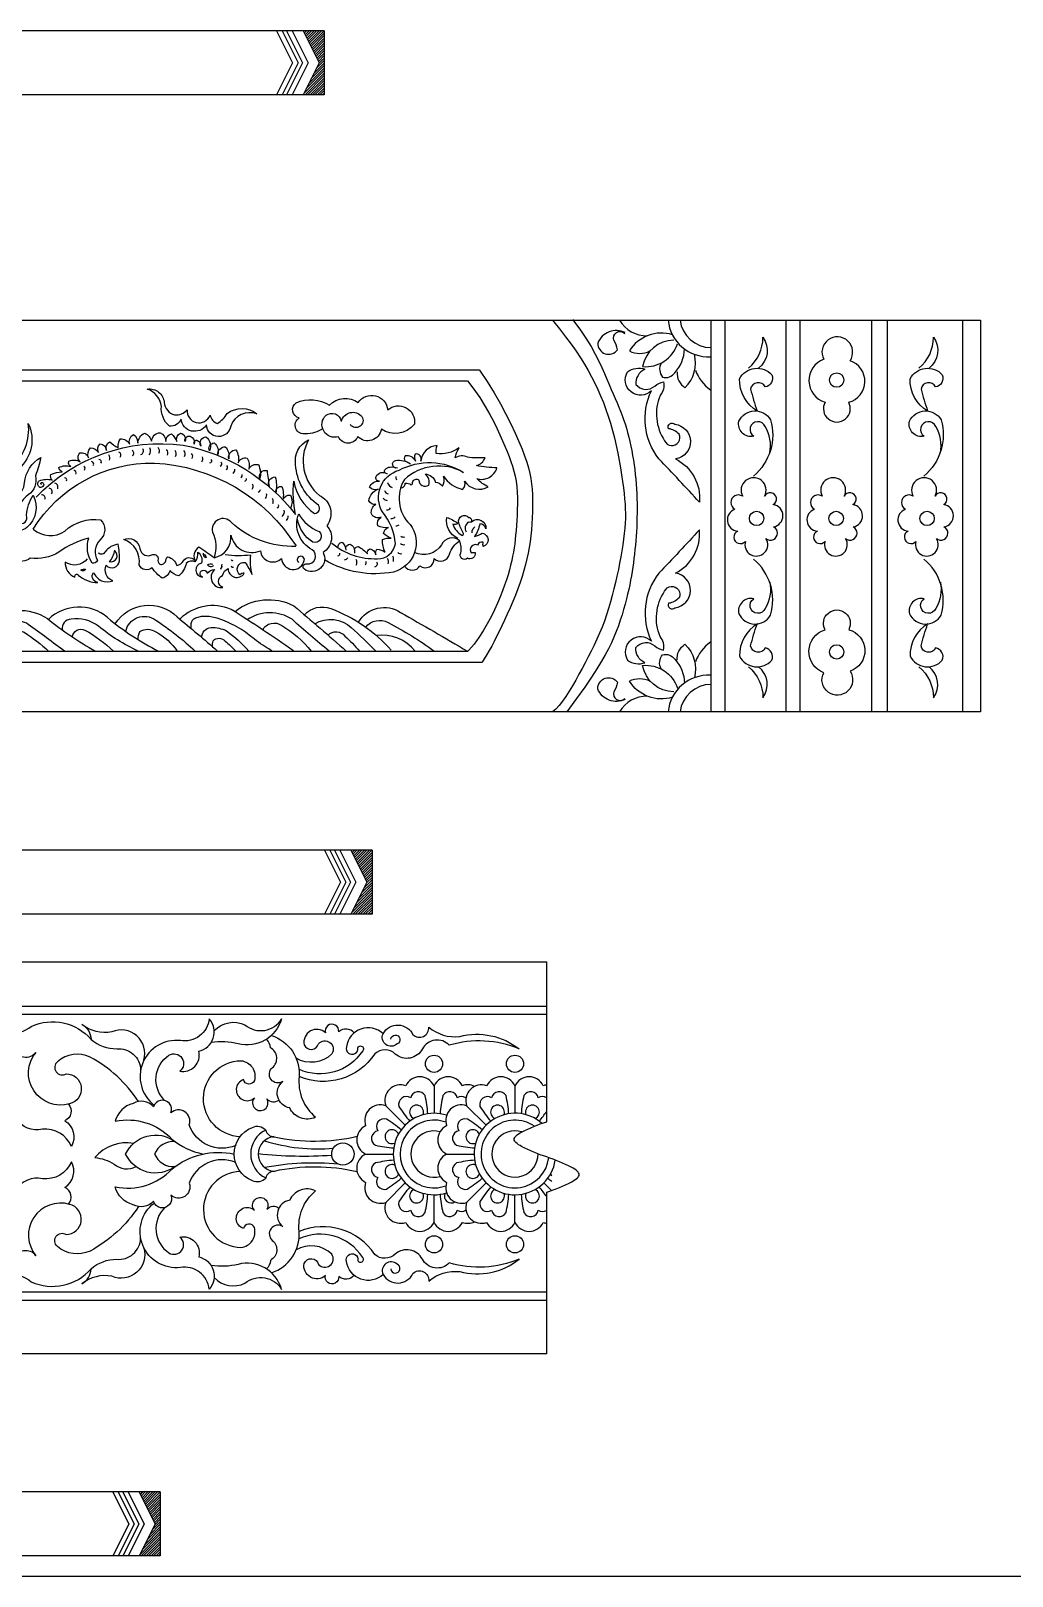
# Model space of a CAD drawing. Extents: x -66030 to 95157, y -13132 to 45879.
# Drawn here: x -37498 to -36497, y 1430 to 3007 of the extents above; entities that cross this region are included whole.
import ezdxf

# ---------------------------------------------------------------- set-up
doc = ezdxf.new("R2010")
doc.units = 0
doc.header["$LTSCALE"] = 100
doc.header["$MEASUREMENT"] = 0
for name, color, linetype in [('3', 11, 'CONTINUOUS'), ('4', 121, 'CONTINUOUS'), ('BH', 21, 'CONTINUOUS')]:
    doc.layers.add(name, color=color, linetype=linetype)

# ---------------------------------------------------------------- blocks, each defined once
blk = doc.blocks.new('A$C59294E8D')
at = {"layer": '3'}
for points in [[(2094.9, 0), (2094.9, 164.9, 0.033865), (2120.4, 175.5, 0.043189), (2126.3, 179.6, 0.176583), (2128.1, 182.9, 0.176583), (2126.3, 186.2, 0.043189), (2120.4, 190.3, 0.033865), (2094.9, 200.9, -0.033865), (2069.3, 211.5, -0.043189), (2063.4, 215.6, -0.176583), (2061.6, 218.9, -0.176583), (2063.4, 222.2, -0.043189), (2069.3, 226.3, -0.033865), (2094.9, 236.9), (2094.9, 400)], [(1678.2, 257.5, 0.126901), (1628.9, 302.8, 0.298499), (1595.6, 298.1, 0.937388), (1604.5, 285.8, -0.89286), (1608, 255.2, -0.742351), (1573.7, 307.6, -0.599884), (1550.8, 311.4, -0.605064), (1522.3, 335.2, 0.360316), (1568.9, 334.2, -0.332026), (1629.9, 320.9, 0.182892), (1656.1, 311.3, -0.436657), (1680.5, 289.7)], [(1683.9, 299.6, 0.631134), (1651.1, 328.6, -0.223424), (1620.6, 336.2, -0.267727), (1629.9, 320.9, -0.267727)], [(1704.9, 258.6, -0.470569), (1709.4, 304.7, -0.944861), (1720.5, 288.5, 0.555138), (1739.8, 308.8, 0.570442), (1750.6, 341.8, -0.425262), (1721.1, 319.6, 0.763001), (1694.4, 253.8)], [(1755.6, 329.9, -0.325049), (1787, 335.7, 0.465635), (1824.3, 341.9, -0.408517), (1779.9, 316.4, 0.0973), (1752.5, 317.6)], [(1898.5, 327.6, 0.413899), (1882.6, 328.7, 1.219138), (1869.2, 327.7, 0.72089), (1847.3, 315.4, 0.722324), (1862, 316.5, -0.926466), (1875.7, 306.1, -0.338632), (1839.1, 301.7, -0.338632)], [(1927.9, 326.7, 0.613592), (1890.7, 313.4, 1.262715), (1902.2, 312.4, -1.18433), (1907.1, 309.3, -0.374603), (1842.1, 290.4, -0.374603)], [(1935.7, 321, -1.793092), (1942.2, 316.2, -0.816063), (1927.9, 326.7, -0.608614), (1958.4, 325.7, 0.687495), (1974.6, 333.4, 0.210054), (2006.1, 323.8, -0.237408), (2066.8, 311.1, 0.173372), (1995.5, 314.9, 0.513218), (1968, 311.1, -0.483011), (1940.4, 305.9, 0.393731), (1919.4, 306.2, -0.359944), (1842.3, 282.9)], [(1814, 325, -0.340394), (1842.3, 282.9, 0.252126), (1859, 241.4, -0.417016), (1832.6, 251, -0.642949), (1825.5, 277.9, -0.93265), (1814.9, 292, 0.541995), (1812.9, 312.3, 0.220902), (1808.8, 321)], [(1782.1, 221.6, -0.977121), (1782.9, 299.1, -0.469844), (1796.6, 278.9, -0.752061), (1785.5, 279.9, 1.21063), (1796.6, 261.1, 1.951599), (1809.3, 260.1, 0.393071), (1821.7, 259)], [(1979.9, 273.6, 0.630869), (1951, 273.6, 0.630869), (1930.6, 253.2), (1950.4, 233.3)], [(2021.2, 272.9, 0.202459), (2008.8, 273.6, 0.630869), (1979.9, 273.6), (1979.9, 245.5)], [(2062.5, 273.6, 0.630869), (2033.6, 273.6, 0.630869), (2013.2, 253.2), (2033.1, 233.3)], [(2094.9, 274.4, 0.055704), (2091.4, 273.6, 0.630869), (2062.5, 273.6), (2062.5, 245.5)], [(1606.8, 254.9, -0.528299), (1603.1, 237.9, -0.404844), (1609.9, 211.7, 0.330344), (1580.2, 229.1, -0.321176), (1553.6, 240.2, -0.321176)], [(1777.5, 212.6, -0.438655), (1730.2, 233.7, 0.773369), (1711.4, 245.9, 1.056136), (1693.7, 252, 0.359783), (1672.9, 255.5, 0.277777), (1654.6, 237.3, -0.264526), (1712.4, 219.1, 0.11759), (1744.2, 203.9, 0.11759)], [(1930.6, 253.2, 0.630869), (1910.1, 232.7, 0.630869), (1910.1, 203.9), (1938.2, 203.9)], [(1973.6, 245, 0.036886), (1970.8, 263.5, 0.695033), (1956.1, 261.2, 0.695033), (1944.1, 252.4, 0.036886), (1955.2, 237.4)], [(2013.2, 253.2, 0.630869), (1992.8, 232.7, 0.630869), (1992.8, 203.9), (2020.9, 203.9)], [(2012.2, 261.3, 0.294044), (2003.6, 261.2, 0.695033), (1989, 263.5, 0.036886), (1986.1, 245)], [(2056.2, 245, 0.036886), (2053.4, 263.5, 0.695033), (2038.7, 261.2, 0.695033), (2026.8, 252.4, 0.036886), (2037.8, 237.4)], [(2094.9, 261.3, 0.294044), (2086.3, 261.2, 0.695033), (2071.6, 263.5, 0.036886), (2068.8, 245)], [(1946.3, 228.5, 0.036886), (1931.3, 239.6, 0.695033), (1922.5, 227.6, 0.695033), (1920.2, 212.9, 0.036886), (1938.7, 210.1)], [(2029, 228.5, 0.036886), (2013.9, 239.6, 0.695033), (2005.1, 227.6, 0.695033), (2002.9, 212.9, 0.036886), (2021.4, 210.1)], [(2087.2, 237.4, 0.024776), (2094.9, 247.3, 0.024776)], [(1901.4, 185.7, 0.11006), (1816.7, 186.2, 0.366348), (1808.3, 179.4, -0.341341), (1794.5, 176.6, -0.674798), (1794.5, 231.1, -0.341341), (1808.3, 228.3, 0.366348), (1816.7, 221.5, 0.11006), (1901.4, 222, 0.11006)], [(1673.3, 214.7, 0.268496), (1633.8, 200.2, -0.118971), (1653.4, 193.7, 0.310595), (1675.8, 191)], [(1777.5, 195.2, 0.438655), (1730.2, 174, -0.773369), (1711.4, 161.8, -1.056136), (1693.7, 155.7, -0.359783), (1672.9, 152.2, -0.277777), (1654.6, 170.4, 0.264526), (1712.4, 188.6, -0.226711), (1776.1, 203.9)], [(1606.8, 152.8, 0.528299), (1603.1, 169.8, 0.404844), (1609.9, 196, -0.330344), (1580.2, 178.6, 0.321176), (1553.6, 167.5, 0.321176)], [(1910.1, 203.9, 0.630869), (1910.1, 175, 0.630869), (1930.6, 154.5), (1950.4, 174.4)], [(1938.7, 197.6, 0.036886), (1920.2, 194.8, 0.695033), (1922.5, 180.1, 0.695033), (1931.3, 168.1, 0.036886), (1946.3, 179.2)], [(1992.8, 203.9, 0.630869), (1992.8, 175, 0.630869), (2013.2, 154.5), (2033.1, 174.4)], [(2021.4, 197.6, 0.036886), (2002.9, 194.8, 0.695033), (2005.1, 180.1, 0.695033), (2013.9, 168.1, 0.036886), (2029, 179.2)], [(1782.1, 186.1, 0.977121), (1782.9, 108.6, 0.469844), (1796.6, 128.8, 0.752061), (1785.5, 127.8, -1.21063), (1796.6, 146.6, -1.951599), (1809.3, 147.6, -0.393071), (1821.7, 148.7)], [(2096, 179.2, 0.01013), (2100, 175.9, 0.01013)], [(1814, 82.7, 0.340394), (1842.3, 124.8, -0.252126), (1859, 166.4, 0.417016), (1832.6, 156.7, 0.642949), (1825.5, 129.9, 0.93265), (1814.9, 115.7, -0.541995), (1812.9, 95.4, -0.220902), (1808.8, 86.8)], [(1930.6, 154.5, 0.630869), (1951, 134.1, 0.630869), (1979.9, 134.1), (1979.9, 162.2)], [(1955.2, 170.3, 0.036886), (1944.1, 155.3, 0.695033), (1956.1, 146.5, 0.695033), (1970.8, 144.2, 0.036886), (1973.6, 162.7)], [(1986.1, 162.7, 0.036886), (1989, 144.2, 0.695033), (2003.6, 146.5, 0.305068), (2012.5, 146.6, 0.305068)], [(2013.2, 154.5, 0.630869), (2033.6, 134.1, 0.630869), (2062.5, 134.1), (2062.5, 162.2)], [(2037.8, 170.3, 0.036886), (2026.8, 155.3, 0.695033), (2038.7, 146.5, 0.695033), (2053.4, 144.2, 0.036886), (2056.2, 162.7)], [(2068.8, 162.7, 0.036886), (2071.6, 144.2, 0.695033), (2086.3, 146.5, 0.294044), (2094.9, 146.4, 0.294044)], [(2094.9, 160.4, 0.024776), (2087.2, 170.3)], [(1678.2, 150.2, -0.126901), (1628.9, 104.9, -0.298499), (1595.6, 109.6, -0.937388), (1604.5, 121.9, 0.89286), (1608, 152.5, 0.742351), (1573.7, 100.1, 0.599884), (1550.8, 96.3, 0.605064), (1522.3, 72.5, -0.360316), (1568.9, 73.5, 0.332026), (1629.9, 86.8, -0.182892), (1656.1, 96.5, 0.436657), (1680.5, 118)], [(1704.9, 149.1, 0.470569), (1709.4, 103, 0.944861), (1720.5, 119.2, -0.555138), (1739.8, 98.9, -0.570442), (1750.6, 65.9, 0.425262), (1721.1, 88.1, -0.763001), (1694.4, 153.9)], [(1935.7, 86.7, 1.793092), (1942.2, 91.5, 0.816063), (1927.9, 81, 0.608614), (1958.4, 82, -0.687495), (1974.6, 74.3, -0.210054), (2006.1, 83.9, 0.237408), (2066.8, 96.6, -0.173372), (1995.5, 92.8, -0.513218), (1968, 96.7, 0.483011), (1940.4, 101.8, -0.393731), (1919.4, 101.5, 0.359944), (1842.3, 124.8)], [(1979.9, 134.1, 0.630869), (2008.8, 134.1, 0.202459), (2021.2, 134.8, 0.137342)], [(2062.5, 134.1, 0.630869), (2091.4, 134.1, 0.055704), (2094.9, 133.3, 0.055704)], [(1927.9, 81, -0.613592), (1890.7, 94.3, -1.262715), (1902.2, 95.3, 1.18433), (1907.1, 98.4, 0.374603), (1842.1, 117.3, 0.374603)], [(1683.9, 108.1, -0.631134), (1651.1, 79.1, 0.223424), (1620.6, 71.5, 0.267727), (1629.9, 86.8, 0.267727)], [(1898.5, 80.1, -0.413899), (1882.6, 79, -1.219138), (1869.2, 80, -0.72089), (1847.3, 92.3, -0.722324), (1862, 91.2, 0.926466), (1875.7, 101.6, 0.338632), (1839.1, 106, 0.338632)], [(1755.6, 77.8, 0.325049), (1787, 72, -0.465635), (1824.3, 65.8, 0.408517), (1779.9, 91.3, -0.0973), (1752.5, 90.1)]]:
    blk.add_lwpolyline(points, format="xyb", dxfattribs=at)
for points in [[(2094.9, 54.5), (1227.6, 54.5), (1200, 100), (1260.5, 200), (1200, 300), (1233.2, 354.8), (2094.9, 354.8)], [(2094.9, 62.8), (1234.2, 62.8), (1211.7, 100), (1272.2, 200), (1211.7, 300), (1239.8, 346.5), (2094.9, 346.5)], [(2099.8, 166.6), (2091.9, 174.4)]]:
    blk.add_lwpolyline(points, dxfattribs=at)
blk.add_lwpolyline([(1715.5, 216.7, 0.322973), (1694.7, 203.9, 0.322973), (1715.5, 191, -0.474507), (1665.2, 203.9, -0.474507)], format="xyb", close=True, dxfattribs=at)
for centre, radius in [((1979.9, 296), 8.76), ((2062.5, 296), 8.76), ((1886.9, 203.9), 11.4), ((1979.9, 111.7), 8.76), ((2062.5, 111.7), 8.76)]:
    blk.add_circle(centre, radius, dxfattribs=at)
for centre, radius, start, end in [((1962.1, 246.7), 7.08, 337.6948, 247.3052), ((2044.7, 246.7), 7.08, 337.6948, 247.3052), ((2080.3, 246.7), 7.08, 292.6948, 202.3052), ((1979.9, 203.9), 41.6, 71.9552, 288.0448), ((1979.9, 203.9), 34.6, 69.5902, 290.4098), ((2062.5, 203.9), 41.6, 48.767, 351.4818), ((2062.5, 203.9), 34.6, 55.0109, 353.8877), ((1819.8, 203.9), 27, 115.2703, 244.7297), ((1818.3, 203.9), 17.8, 95.0592, 264.9408), ((1937, 221.6), 7.08, 22.6948, 292.3052), ((1979.9, 203.9), 23.6, 74.9372, 285.0628), ((2019.6, 221.6), 7.08, 22.6948, 292.3052), ((2062.5, 203.9), 23.6, 72.7726, 0.4361), ((1861.7, 393.4), 184.3, 252.7026, 274.8381), ((1846.3, 602.3), 400.5, 263.4449, 274.2018), ((1857, -72.4), 267.1, 84.5458, 100.7564), ((1937, 186.1), 7.08, 67.6948, 337.3052), ((2019.6, 186.1), 7.08, 67.6948, 337.3052), ((2105.4, 186.1), 7.08, 202.6948, 220.585), ((1962.1, 161), 7.08, 112.6948, 22.3052), ((1997.6, 161), 7.08, 157.6948, 302.0597), ((2044.7, 161), 7.08, 112.6948, 22.3052), ((2080.3, 161), 7.08, 157.6948, 67.3052)]:
    blk.add_arc(centre, radius, start, end, dxfattribs=at)
at = {"layer": '4'}
blk.add_lwpolyline([(2094.9, 0), (0, 0), (0, 400), (2094.9, 400)], dxfattribs=at)
blk = doc.blocks.new('A$C7C036234')
at = {"layer": '3'}
for p, q in [((1301.2, 65.3), (0, 65.3)), ((1258.2, 65.3), (1252.6, 65.3)), ((1252.6, 65.3), (1268.9, 32.6)), ((1258.2, 65.3), (1274.5, 32.6)), ((1268.4, 65.3), (1262.8, 65.3)), ((1262.8, 65.3), (1279.1, 32.6)), ((1268.4, 65.3), (1284.7, 32.6)), ((1301.2, 65.3), (1279.6, 65.3)), ((1279.6, 65.3), (1295.9, 32.6)), ((1301.2, 65.3), (1301.2, 0)), ((1268.9, 32.6), (1252.6, 0)), ((1274.5, 32.6), (1258.2, 0)), ((1279.1, 32.6), (1262.8, 0)), ((1284.7, 32.6), (1268.4, 0)), ((1295.9, 32.6), (1279.6, 0)), ((1301.2, 0), (0, 0)), ((1258.2, 0), (1252.6, 0)), ((1268.4, 0), (1262.8, 0)), ((1301.2, 0), (1279.6, 0))]:
    blk.add_line(p, q, dxfattribs=at)
at = {"layer": 'BH'}
for p, q in [((1280, 64.6), (1280.6, 65.3)), ((1280.8, 62.9), (1283.2, 65.3)), ((1281.7, 61.2), (1285.7, 65.3)), ((1282.5, 59.5), (1288.3, 65.3)), ((1283.3, 57.8), (1290.8, 65.3)), ((1284.2, 56.1), (1293.4, 65.3)), ((1285, 54.4), (1295.9, 65.3)), ((1285.9, 52.7), (1298.4, 65.3)), ((1286.7, 51), (1301, 65.3)), ((1287.6, 49.3), (1301.2, 62.9)), ((1288.4, 47.6), (1301.2, 60.4)), ((1289.3, 45.9), (1301.2, 57.8)), ((1290.1, 44.2), (1301.2, 55.3)), ((1291, 42.5), (1301.2, 52.8)), ((1291.8, 40.8), (1301.2, 50.2)), ((1292.7, 39.1), (1301.2, 47.7)), ((1290.4, 21.6), (1301.2, 32.4)), ((1293, 26.7), (1301.2, 34.9)), ((1293.5, 37.4), (1301.2, 45.1)), ((1294.4, 35.7), (1301.2, 42.6)), ((1295.2, 34), (1301.2, 40)), ((1295.5, 31.8), (1301.2, 37.5)), ((1280.2, 1.2), (1301.2, 22.2)), ((1281.6, 0), (1301.2, 19.7)), ((1282.8, 6.3), (1301.2, 24.8)), ((1284.1, 0), (1301.2, 17.1)), ((1285.3, 11.4), (1301.2, 27.3)), ((1287.9, 16.5), (1301.2, 29.8)), ((1286.7, 0), (1301.2, 14.6)), ((1289.2, 0), (1301.2, 12)), ((1291.7, 0), (1301.2, 9.5)), ((1294.3, 0), (1301.2, 6.9)), ((1296.8, 0), (1301.2, 4.4)), ((1299.4, 0), (1301.2, 1.8))]:
    blk.add_line(p, q, dxfattribs=at)
blk = doc.blocks.new('A$C490E2215')
at = {"layer": '3'}
for p, q in [((2267.5, 400), (2267.5, 0)), ((2281.7, 400), (2281.7, 0)), ((2344.2, 400), (2344.2, 0)), ((2358.4, 400), (2358.4, 0)), ((2431.6, 400), (2431.6, 0)), ((2447.6, 400), (2447.6, 0)), ((2524.3, 400), (2524.3, 0)), ((511.2, 349), (2031.4, 349)), ((523.3, 337.9), (2019.3, 337.9)), ((508.4, 51), (2034.2, 51)), ((522.9, 62.1), (2019.7, 62.1))]:
    blk.add_line(p, q, dxfattribs=at)
for points in [[(2105.9, 400), (2113, 391.1), (2119.4, 382.8), (2125, 375.2), (2130.1, 368.1), (2134.6, 361.3), (2138.6, 354.8), (2142.3, 348.4), (2145.8, 342), (2149.1, 335.6), (2152.2, 329.1), (2155.1, 322.5), (2157.9, 315.7), (2160.5, 308.8), (2162.9, 301.8), (2165.2, 294.6), (2167.3, 287.2), (2169.2, 279.6), (2171, 271.9), (2172.6, 264.2), (2174.1, 256.6), (2175.3, 249.2), (2176.5, 242), (2177.5, 235.1), (2178.3, 228.7), (2179.1, 222.8), (2179.6, 217.4), (2180, 212.2), (2180.3, 207.3), (2180.4, 202.4), (2180.4, 197.6), (2180.2, 192.7), (2179.8, 187.6), (2179.3, 182.2), (2178.6, 176.5), (2177.8, 170.6), (2176.8, 164.5), (2175.7, 158.2), (2174.5, 151.8), (2173.2, 145.3), (2171.8, 138.7), (2170.3, 132.1), (2168.7, 125.5), (2167, 118.9), (2165.2, 112.3), (2163.2, 105.7), (2161.2, 99.2), (2158.9, 92.8), (2156.6, 86.5), (2154, 80.3), (2151.3, 74.2), (2148.5, 68.2), (2145.5, 62.2), (2142.5, 56.2), (2139.4, 50.3), (2136.2, 44.4), (2133, 38.5), (2129.7, 32.6), (2126.4, 26.8), (2123.1, 21.1), (2119.7, 15.8), (2116.3, 10.9), (2112.9, 6.6), (2109.4, 2.9), (2105.9, 0)], [(2126.4, 400.5), (2133.9, 390.5), (2140.1, 381.4), (2145.4, 373), (2149.7, 365.2), (2153.3, 358), (2156.4, 351.4), (2159, 345.3), (2161.5, 339.6), (2163.7, 334.2), (2165.9, 329.2), (2168, 324.5), (2170, 319.9), (2171.9, 315.5), (2173.7, 311.2), (2175.4, 306.9), (2177.1, 302.7), (2178.6, 298.4), (2180, 294), (2181.4, 289.6), (2182.6, 285.1), (2183.8, 280.6), (2184.9, 276), (2185.9, 271.4), (2186.9, 266.7), (2187.7, 261.9), (2188.5, 257.1), (2189.2, 252.3), (2189.9, 247.4), (2190.4, 242.5), (2190.9, 237.6), (2191.3, 232.6), (2191.7, 227.7), (2191.9, 222.7), (2192.1, 217.8), (2192.3, 212.9), (2192.3, 208), (2192.3, 203.1), (2192.2, 198.2), (2192.1, 193.4), (2191.9, 188.7), (2191.6, 184), (2191.3, 179.3), (2191, 174.7), (2190.6, 170.2), (2190.1, 165.7), (2189.6, 161.2), (2189.1, 156.7), (2188.5, 152.3), (2187.9, 147.9), (2187.2, 143.4), (2186.5, 139), (2185.7, 134.4), (2184.8, 129.8), (2183.8, 125.1), (2182.7, 120.3), (2181.5, 115.3), (2180.1, 110.1), (2178.6, 104.7), (2177, 99.2), (2175.2, 93.6), (2173.2, 87.9), (2171, 82.1), (2168.6, 76.3), (2166.1, 70.5), (2163.2, 64.6), (2159.9, 58.4), (2156.1, 51.7), (2151.4, 44.1), (2145.7, 35.4), (2138.9, 25.4), (2130.6, 13.7), (2120.8, 0)], [(2031.4, 349), (2031.4, 348.9), (2039.3, 337.2), (2046.4, 325.7), (2052.8, 314.6), (2058.5, 303.9), (2063.5, 293.9), (2067.9, 284.5), (2071.7, 276), (2074.9, 268.2), (2077.6, 261.3), (2079.7, 254.9), (2081.4, 249), (2082.8, 243.5), (2083.8, 238.1), (2084.6, 232.8), (2085.1, 227.4), (2085.5, 221.8), (2085.7, 216.1), (2085.7, 210.1), (2085.6, 204.1), (2085.4, 198), (2085, 191.9), (2084.5, 185.8), (2083.9, 179.8), (2083.1, 173.8), (2082.2, 167.9), (2081.2, 162.1), (2079.9, 156.2), (2078.5, 150.4), (2076.9, 144.4), (2075, 138.3), (2073, 132.1), (2070.6, 125.7), (2068.1, 119.3), (2065.4, 112.8), (2062.7, 106.3), (2059.8, 99.9), (2057, 93.7), (2054.2, 87.8), (2051.5, 82.2), (2048.9, 76.9), (2046.4, 72), (2044, 67.3), (2041.5, 62.9), (2039, 58.6), (2036.4, 54.4), (2034.2, 51)], [(2019.3, 337.9), (2024.7, 330.8), (2031.7, 320.9), (2037.4, 311.9), (2042.2, 303.6), (2046.2, 296.1), (2049.6, 289.1), (2052.4, 282.7), (2055, 276.8), (2057.4, 271.2), (2059.7, 265.8), (2061.7, 260.7), (2063.6, 255.7), (2065.3, 250.7), (2066.7, 245.7), (2067.9, 240.6), (2068.9, 235.4), (2069.5, 229.9), (2070, 224.2), (2070.2, 218.4), (2070.2, 212.5), (2070.1, 206.7), (2069.8, 201), (2069.5, 195.5), (2069.1, 190.2), (2068.8, 185.3), (2068.4, 180.6), (2067.9, 176.1), (2067.4, 171.7), (2066.8, 167.5), (2066.1, 163.2), (2065.3, 158.9), (2064.4, 154.5), (2063.3, 149.9), (2062.1, 145.1), (2060.6, 140.1), (2059, 134.9), (2057.1, 129.3), (2054.9, 123.5), (2052.5, 117.4), (2049.8, 110.9), (2046.7, 104.1), (2043.3, 97.1), (2039.5, 90), (2035.4, 82.9), (2030.9, 75.9), (2025.9, 69.2), (2020.6, 63), (2019.7, 62.1)], [(1820.1, 62.1), (1819.2, 62.6), (1818, 63.3), (1816.4, 64.3), (1814.5, 65.5), (1812.4, 66.8), (1810.3, 68.2), (1808.1, 69.7), (1805.9, 71.2), (1803.9, 72.7), (1802, 74.2), (1800.1, 75.6), (1798.3, 77.1), (1796.5, 78.5), (1794.6, 79.9), (1792.7, 81.3), (1790.7, 82.7), (1788.5, 84.1), (1786.2, 85.5), (1783.8, 86.9), (1781.4, 88.2), (1779, 89.4), (1776.5, 90.6), (1774.2, 91.7), (1771.9, 92.7), (1769.7, 93.6), (1767.6, 94.4), (1765.7, 95), (1763.8, 95.6), (1762, 96.1), (1760.4, 96.5), (1758.7, 96.8), (1757.2, 97.1), (1755.7, 97.3), (1754.2, 97.4), (1752.8, 97.5), (1751.5, 97.6), (1750.2, 97.5), (1748.9, 97.4), (1747.6, 97.3), (1746.4, 97.1), (1745.2, 96.8), (1744, 96.5), (1742.8, 96.1), (1741.7, 95.7), (1740.7, 95.2), (1739.8, 94.7), (1739, 94.1), (1738.4, 93.4), (1737.9, 92.7), (1737.5, 91.9), (1737.2, 91.1), (1737, 90.1), (1736.9, 89.1), (1736.9, 87.9), (1736.8, 86.5), (1736.8, 85.6)]]:
    blk.add_lwpolyline(points, dxfattribs=at)
for points in [[(2180.1, 387.2, 0.434672), (2152.2, 376.5, 0.7481), (2172.3, 369.7, 0.114164), (2168.5, 379.3, -0.775437), (2179.8, 386.4)], [(2228.5, 384.9, 0.344598), (2184.5, 368.4, 0.240437), (2205.5, 368.4)], [(2229.7, 379.5, 0.356177), (2198, 352.5, 0.349297), (2233.6, 375.7, 0.349297)], [(2306, 350.8, 0.224377), (2320.7, 382.4, -0.407224), (2316.3, 350.8, -0.407224)], [(2480, 350.8, 0.224377), (2494.7, 382.4, -0.407224), (2490.3, 350.8, -0.407224)], [(2216.9, 356.1, 0.304567), (2218.3, 341.6, 0.311378), (2230.8, 346.1, 0.170102), (2240.8, 370.5, 0.170102)], [(2233.1, 347, 0.269058), (2241.2, 330.9, 0.271706), (2250.8, 365.1, 0.271706)], [(2315.1, 306.9, -0.270132), (2296.9, 340.1, -0.520419), (2329.8, 344.1, -0.48077), (2323, 331.7, 0.730552), (2308.1, 329.5, 0.017723), (2314.8, 307.3)], [(2489.1, 306.9, -0.270132), (2470.9, 340.1, -0.520419), (2503.8, 344.1, -0.48077), (2497, 331.7, 0.730552), (2482.1, 329.5, 0.017723), (2488.8, 307.3)], [(1871.5, 289, -0.138235), (1854.2, 283.9, -0.838097), (1847.6, 300.1, -0.654094), (1844.4, 315.6, -0.248728), (1878.5, 313.1, -0.369099), (1907.7, 315.8, -0.704064), (1937.9, 308.2, -0.707181), (1965.1, 293.6, -0.388233), (1931.4, 288.5, -0.608621), (1907.3, 281, -0.669512), (1887.6, 280.9, -0.797933), (1874.9, 302.8, -0.55929), (1890.5, 296.7)], [(1890.6, 296.5, -0.630596), (1911.4, 301.4, -0.98545), (1899.7, 293.2)], [(2327.8, 264.5, 0.181823), (2323.1, 291.2, 1.369923), (2311.3, 281.4, -0.553596), (2296.2, 296.7, -0.608041), (2328.6, 298.1, -0.294969), (2311.2, 240.8)], [(2501.8, 264.5, 0.181823), (2497.1, 291.2, 1.369923), (2485.3, 281.4, -0.553596), (2470.2, 296.7, -0.608041), (2502.6, 298.1, -0.294969), (2485.1, 240.8)], [(1547.7, 200.4, 0.292207), (1546.7, 218.3, -0.2581), (1554.2, 250, 0.246897), (1571.1, 294.5, -0.33386), (1561.5, 248.3, 0.354667), (1556.8, 219.9, 0.325605), (1567.2, 234.1, -0.242977), (1583.9, 259.7, -0.030037), (1578.4, 241.1, -0.314662), (1571, 221.7, 0.175832), (1557.9, 199.5, 1.38606), (1569.2, 200.7, -0.121812), (1575.9, 221.2, -0.355756), (1569.5, 188.2, -0.738573), (1549.4, 200.3)], [(1584.6, 232, -1.059924), (1585.5, 234.2, -0.539726), (1585.8, 230, -0.362785), (1582, 229.6, -0.433173), (1582.2, 235.8, -0.173706), (1595.5, 236.7, -0.310021), (1594.1, 242.5, -0.081162), (1605.7, 245.1, -0.22009), (1602.2, 249.5, -0.196642), (1614.4, 250.6, -0.424306), (1612.6, 256.1, -0.248302), (1624, 255.3, -0.443264), (1623.8, 264.3, -0.418554), (1632.4, 259.5, -0.290287), (1634.6, 269.4, -0.293441), (1642.6, 264.8, -0.339534), (1644.4, 273.5, -0.399889), (1650.8, 267, -0.399402), (1654.3, 275.8, 0.076399), (1662.8, 269.4, -0.168477), (1665.1, 278.9, -0.268926), (1674.6, 273.2, -0.384992), (1678.5, 283.1, -0.266357), (1682.8, 274.2, -0.284409), (1689.9, 284.5, -0.226475), (1696.9, 276.2, -0.394866), (1705.8, 285, -0.292282), (1711.3, 276.1, -0.361011), (1717.3, 283.8, -0.088847), (1722.5, 276.1, -0.37296), (1726.5, 284.5, -0.450092), (1731, 275.9, -0.584982), (1736.3, 281.4, -0.375357), (1740.5, 273.3, -0.644695), (1743.1, 277.3, -0.3441), (1747, 271.2, -0.501947), (1752.4, 280.9, -0.324558), (1756.1, 266.5, -0.566944), (1760.9, 274.5, -0.277906), (1764.5, 262.7, -0.434555), (1772.1, 270.7, -0.241684), (1775.6, 258.4, -0.43793), (1782.8, 267.6, -0.211782), (1785.2, 254.3, -0.383133), (1794.4, 259, -0.208158), (1796.1, 247.8, -0.372119), (1805.9, 252.4, -0.15719), (1807.5, 238.1, -0.615235), (1814.7, 246.4, -0.011862), (1816.7, 230.1, -0.545228), (1823.1, 239.9, -0.09237), (1823.9, 224.2, -0.543815), (1829.8, 230.1, -0.150186), (1830.7, 216.4, -0.361421), (1838.5, 221.2, -0.251053), (1838.6, 208)], [(1579.2, 219.2, -0.24038), (1729.2, 272.3, -0.182686), (1843.8, 201.5)], [(1843.8, 201.5, -0.077177), (1842, 235.5, 0.208964), (1863.3, 202.7, 0.615087), (1867.3, 211, -0.232928), (1843.9, 252.4, -0.331186), (1857, 277.7, 0.358844), (1868.2, 220.9, -0.483596), (1875.6, 190.1, -0.484934), (1871.9, 162.9, -0.791029), (1852.8, 145.6, -0.842109), (1855.2, 151.1, 0.774739), (1860.9, 165.6, -0.380239), (1847, 202.1, 0.174983), (1867.8, 184.3, -0.839319), (1861.6, 173.4, -0.222603), (1845.8, 196.9, -0.222603)], [(1951, 228.6, 0.449063), (1955.6, 233.4, -0.205978), (1961.6, 231.8, 0.462521), (1963.2, 234.3, -0.590921), (1969.7, 236.6, 0.615953), (1979.7, 231.5, 0.338523), (1975.9, 242.7, -0.339181), (1986.4, 234.6, -0.239669), (1993.6, 230.5, 0.250902), (1994.9, 240.5, 0.205266), (2014.3, 227.2, 0.304454), (2016.3, 235.6, 0.401745), (2040.5, 229.8, -0.107847), (2028.8, 238.1, 0.414286), (2049.3, 249.1, -0.044852), (2028.3, 251.4, 0.225187), (2037.3, 259.3, -0.035999), (2019.2, 259.9, 0.275927), (2006.6, 259.3, -0.093575), (2010.7, 269.5, -0.194329), (1987.2, 263.7, -0.087929), (1988.2, 271.8, 0.377044), (1971.7, 256.1, 0.63439), (1965.7, 263.1, 0.194255), (1966.3, 255.8, 0.344967), (1955.8, 261.3, 0.398241), (1955.6, 255.9)], [(1576.1, 186.6, -0.265533), (1699.8, 254, -0.243935), (1844.3, 169.4, -0.243935)], [(1880.7, 172.4, 0.185459), (1927.4, 156.4, 0.375238), (1945.7, 171.7, 0.155714), (1932.5, 204.1, -0.489711), (1949.4, 246.7, -0.269225), (2015.3, 244.4, 0.323969), (1954.9, 237.2, 0.349384), (1960.6, 191.4, -0.5353), (1943.8, 142.8, -0.181029), (1873.5, 155.1)], [(1929.6, 235.5, -0.579068), (1926, 240.2, -0.466819), (1937.2, 243, -0.751704), (1936.2, 248.5, -0.240515), (1947.7, 249, -0.994896), (1945.8, 256.6, -0.19749), (1961.2, 253.1)], [(1903.8, 166.1, -0.297799), (1908, 168.7, -0.091652), (1917.1, 161.4, -0.338492), (1919.5, 166.5, -0.282222), (1925.8, 160.3, -0.250402), (1926.8, 166, -0.188816), (1935.1, 163, -0.09839), (1932.4, 175.9, -0.143415), (1941.4, 177.3, -0.130804), (1933.5, 182.3, -0.267456), (1938.8, 188.4, -0.174045), (1927.6, 189.9, -0.319681), (1931.1, 198.8, -0.376483), (1921.2, 202.1, -0.309776), (1925.7, 211.9, -0.363242), (1918.6, 215.4, -0.284398), (1928, 227.4, -0.329915), (1919.3, 229.3, -0.355531), (1929.6, 235.5)], [(1576.1, 186.6, 0.341565), (1608.4, 184.6, -0.224597), (1644.9, 196.1, -0.435628), (1644.2, 175.5, 0.342746), (1641.6, 154.8, -0.39414), (1636.2, 152, -0.229109), (1632.8, 177.4, 0.099271), (1602.3, 163, -0.166868), (1573, 156.9, -0.546587), (1547.2, 166.6, -0.564562), (1557.2, 175.8, -0.756752), (1555.6, 167.2)], [(1844.2, 168.9, -0.197421), (1778.4, 193.4, 0.794038), (1759, 183.5, -0.189923), (1760.7, 157.4, 0.390229), (1777.9, 180.3, 0.480654), (1807.9, 164.6, 0.631488), (1829.6, 156.7, 0.878602), (1852.7, 154.5, 1.782408), (1846.8, 152.6)], [(2009.4, 177.1, -0.326382), (1998.1, 198.6, -0.048612), (2009.5, 192.7, -0.316378), (2004.2, 191.5, 0.155677), (2013.4, 180.3, 0.669683), (2015.2, 182.3, -0.08171), (2010.5, 193.1, -0.825298), (2020.5, 198.6, -0.425221), (2023.4, 194.2, -0.678174), (2038, 187, 0.345995), (2031.7, 192, -0.117291), (2026.4, 179.2, 0.091466), (2034.3, 182.4, -0.809257), (2035.2, 168.8, -0.08119), (2035.3, 173.3, 0.356015), (2029.6, 170.3, 0.770779), (2023.1, 162.4, -0.16652), (2027, 162.7, -0.625113), (2019.1, 156.8, -0.83191), (2012.4, 162.3, 0.155464), (2011.2, 174.7)], [(1741.5, 153.2, 0.313883), (1732.2, 151.6, -0.19329), (1724.6, 139.1, -0.22085), (1715.7, 144.5, -0.2818), (1707.8, 136.6, -0.107658), (1697.5, 147.2, -0.50376), (1684.2, 150, 0.36413), (1668.4, 175.9, -0.520849), (1684.8, 166.7, 0.542605), (1698.1, 160.8, -0.469196), (1703.7, 156, 0.335562), (1705.2, 150.8, 0.432607), (1711.3, 154.3, -0.129466), (1713.2, 158.4, -0.245032), (1722.8, 149.4, 0.17512), (1729.5, 154.2, -0.546293), (1740.3, 155)], [(1955.1, 148.7, 0.542819), (1970.7, 149.1, 0.648087), (1985.2, 156.5, 0.556108), (2001, 160.9, -0.178731), (2011.2, 174.7, 0.51554), (1992.9, 170.5, -0.373621), (1965.3, 162.9, -0.373621)], [(1631.3, 156.2, -0.396868), (1608.7, 153, 0.322296), (1618.6, 137.6, -0.894256), (1622.1, 139.7, 0.176841), (1641.9, 132, -0.566983), (1637.7, 142.5, 0.424731), (1657.5, 133.9, -0.457766), (1650.6, 149.7, 0.664161), (1664.1, 154.2, 0.053656), (1662.9, 171.3, 0.196944), (1649.5, 163.5, -0.53205), (1642.7, 162.2)], [(1760.7, 157.4, 0.010191), (1745.2, 168.1, 0.38558), (1741.5, 153.2, 0.193686), (1744.1, 163, -0.32416), (1747.7, 152, 0.88619), (1748.9, 137.7, -1.828765), (1753.6, 141.5, -0.227178), (1761.3, 145.4, 0.753743), (1769.5, 127, -0.689743), (1769.4, 139.4, -0.246177), (1774.9, 146.3, 0.763152), (1791.4, 141.6, 0.194247), (1787.1, 140, -0.795689), (1792.3, 152.5, -0.03114), (1799.6, 140.2, -0.105223), (1798.1, 160.1, -0.065564), (1772.1, 160.4)], [(1750, 160.9, -0.356125), (1752.5, 157.2, -0.355833), (1749.9, 162.2, -0.355833)], [(1887, 167.7, -0.388953), (1891.2, 173.2, -0.22465), (1895.2, 165, -0.22465)], [(1895, 167.2, -0.338411), (1899.2, 171.4, -0.362684), (1903.9, 162.1)], [(1629.4, 145.7, -0.527163), (1624.7, 144.7, -0.213258), (1629.3, 145.6, -0.213258)], [(1760.1, 149.6, -0.583621), (1754.1, 150.2, -0.202235), (1759.5, 150.8, -0.202235)], [(1768.5, 150.8, -0.080912), (1767.4, 145.8, -0.138013), (1769.1, 148.4)], [(2327.8, 132.5, -0.181823), (2323.1, 105.7, -1.369923), (2311.3, 115.6, 0.553596), (2296.2, 100.2, 0.608041), (2328.6, 98.8, 0.294969), (2311.2, 156.1)], [(2501.8, 132.5, -0.181823), (2497.1, 105.7, -1.369923), (2485.3, 115.6, 0.553596), (2470.2, 100.2, 0.608041), (2502.6, 98.8, 0.294969), (2485.1, 156.1)], [(1782.1, 102.6, -0.29432), (1841.9, 108.4, -0.006277), (1895.6, 62.1)], [(1530.9, 91.4, -0.338935), (1590.5, 95.4, 0.046666), (1639.8, 62.1, 0.046666)], [(1683.3, 62.1, -0.063285), (1642.7, 87.5, 0.200053), (1614.7, 94.8, 0.429238), (1605.5, 83.8)], [(1659.7, 90.1, -0.474822), (1722.9, 97.1, -0.006034), (1764.3, 62.1, -0.006034)], [(1670.5, 82.2, -0.543151), (1701.1, 93.8, -0.044732), (1741.3, 62.1)], [(1841.6, 62.5, 0.010926), (1778.2, 104.6, 0.305345), (1725.9, 94.9)], [(1878.2, 62.1, -0.016487), (1840.3, 94.6, 0.295782), (1794.4, 94.2)], [(1852.8, 99.2, -0.304209), (1879.8, 105.5, -0.124287), (1941.5, 63, -0.124287)], [(1908.1, 91.6, -0.431786), (1950.9, 101.6, -0.003734), (2019.2, 62.1)], [(1546.9, 81.2, -0.42669), (1553.4, 92.6, -0.195808), (1571.1, 89.7, -0.000121), (1608.5, 62.1, -0.000121)], [(1553.7, 76.5, -0.467444), (1566.8, 81.3, -0.040886), (1591.8, 62.1)], [(1615.8, 76.6, -0.502009), (1628.9, 83.6, -0.063391), (1658.1, 62.1)], [(1683.2, 73.8, -0.162501), (1685, 82.2, -0.289279), (1701.2, 81.8, -0.118007), (1723.1, 62.1)], [(1748.1, 75.7, -0.413423), (1757.6, 86.3, -0.103242), (1773.4, 82.9, -0.058479), (1796, 62.1)], [(1810.3, 83.8, -0.453133), (1829.7, 88.3, -0.0874), (1859.8, 62.1)], [(1863.4, 90.1, -0.331245), (1900.7, 86.1, -0.017835), (1925.6, 62.1)], [(1877.1, 78.4, -0.462055), (1894, 77.5, -0.042709), (1908.9, 62.1)], [(1915.5, 86.6, -0.369676), (1938.3, 91.2, -0.041686), (1985.3, 62.1, -0.041686)], [(2315.1, 90, 0.270132), (2296.9, 56.8, 0.520419), (2329.8, 52.8, 0.48077), (2323, 65.3, -0.730552), (2308.1, 67.4, -0.017723), (2314.8, 89.7)], [(2489.1, 90, 0.270132), (2470.9, 56.8, 0.520419), (2503.8, 52.8, 0.48077), (2497, 65.3, -0.730552), (2482.1, 67.4, -0.017723), (2488.8, 89.7)], [(1759.5, 66.2, -0.140358), (1759.7, 72.7, -0.445365), (1771.8, 72.4, -0.031766), (1782.8, 62.1)], [(2233.1, 53, -0.269058), (2241.2, 69.1, -0.271706), (2250.8, 34.9, -0.271706)], [(2229.7, 20.5, -0.356177), (2198, 47.5, -0.349297), (2233.6, 24.3, -0.349297)], [(2216.9, 43.9, -0.304567), (2218.3, 58.4, -0.311378), (2230.8, 53.9, -0.170102), (2240.8, 29.5, -0.170102)], [(2180.1, 12.8, -0.434672), (2152.2, 23.5, -0.7481), (2172.3, 30.3, -0.114164), (2168.5, 20.7, 0.775437), (2179.8, 13.6)], [(2228.5, 15.1, -0.344598), (2184.5, 31.6, -0.240437), (2205.5, 31.6)], [(2306, 46.1, -0.224377), (2320.7, 14.5, 0.407224), (2316.3, 46.1, 0.407224)], [(2480, 46.1, -0.224377), (2494.7, 14.5, 0.407224), (2490.3, 46.1, 0.407224)]]:
    blk.add_lwpolyline(points, format="xyb", dxfattribs=at)
for points in [[(2382.8, 359.9, 0.719295), (2384.1, 316.1, 1.669244), (2408.3, 316.1, 0.750107), (2409.6, 358.4, 1.766495)], [(2200.3, 349.7, 0.323797), (2191.2, 334.3, 0.441152), (2210.4, 332.6, -0.149668), (2219.4, 336.8, -0.23454), (2215.9, 323.1, 0.250365), (2220.4, 276.7, 1.019258), (2235.1, 283.5, 0.173267), (2224.5, 289.1, -0.858563), (2230.9, 293.7, -0.87183), (2231.6, 258.2, -0.309927), (2255.9, 214.1, 0.005918), (2214.5, 258.4, -0.28627), (2207, 327.8, -0.897958), (2182.7, 347.2, -0.247451)], [(1720.3, 303.2, 0.232612), (1733.3, 308.4, 0.874446), (1756.5, 302.8, 0.235651), (1763.9, 294.4, 0.131975), (1774, 304.7, -0.340575), (1804.4, 304.2, 0.410551), (1777.6, 291.8, -0.908006), (1752.8, 292.9, -0.708419), (1726.9, 298.9, -0.333873), (1715, 291.6, -0.236609), (1706.9, 311.9, 0.288921), (1692.5, 329.5, -0.427077), (1709.8, 315.9, 0.301782)], [(2323.8, 177, 1.134329), (2331.5, 188.9, 0.861908), (2331.2, 211.6, 1.357892), (2322.4, 220.2, 1.695504), (2300.1, 220.1, 1.060057), (2292.2, 206.9, 0.814463), (2295, 184.6, 1.241708), (2302.9, 174.1, 1.565706)], [(2405, 177, 1.134329), (2412.7, 188.9, 0.861908), (2412.5, 211.6, 1.357892), (2403.6, 220.2, 1.695504), (2381.3, 220.1, 1.060057), (2373.4, 206.9, 0.814463), (2376.3, 184.6, 1.241708), (2384.1, 174.1, 1.565706)], [(2497.8, 177, 1.134329), (2505.5, 188.9, 0.861908), (2505.2, 211.6, 1.357892), (2496.4, 220.2, 1.695504), (2474.1, 220.1, 1.060057), (2466.2, 206.9, 0.814463), (2469, 184.6, 1.241708), (2476.9, 174.1, 1.565706)], [(2200.3, 50.3, -0.323797), (2191.2, 65.7, -0.441152), (2210.4, 67.4, 0.149668), (2219.4, 63.2, 0.23454), (2215.9, 76.9, -0.250365), (2220.4, 123.3, -1.019258), (2235.1, 116.5, -0.173267), (2224.5, 110.9, 0.858563), (2230.9, 106.3, 0.87183), (2231.6, 141.8, 0.309927), (2255.9, 185.9, -0.005918), (2214.5, 141.6, 0.28627), (2207, 72.2, 0.897958), (2182.7, 52.8, 0.247451)], [(2382.8, 40.1, -0.719295), (2384.1, 83.9, -1.669244), (2408.3, 83.9, -0.750107), (2409.6, 41.6, -1.766495)]]:
    blk.add_lwpolyline(points, format="xyb", close=True, dxfattribs=at)
for centre in [(2396, 338.7), (2314.3, 197.5), (2395.5, 197.5), (2488.3, 197.5), (2396, 61.3)]:
    blk.add_circle(centre, 7.34, dxfattribs=at)
for centre, radius, start, end in [((2202.6, 416.5), 32.7, 210.3605, 270.2973), ((2265.1, 403.8), 41.3, 185.3258, 273.2147), ((2268.1, 404), 32.2, 187.2723, 269.1501), ((2290.9, 363.2), 41.7, 200.382, 235.4293), ((1685, 266.3), 3.58, 285.4848, 36.9766), ((1689.8, 266.5), 6.15, 316.3406, 28.5715), ((1701, 266.5), 3.95, 324.5339, 56.8486), ((1635.3, 253), 2.56, 324.9883, 83.2421), ((1643.1, 255.3), 2.52, 323.7462, 89.4118), ((1649.7, 259.1), 4.75, 331.9911, 43.3517), ((1662.7, 262.3), 2.95, 314.1873, 74.4749), ((1675.1, 264.1), 3.53, 314.1841, 56.8071), ((1708.5, 264.3), 5.1, 333.2133, 45.0579), ((1716.7, 263.4), 5.45, 330.7108, 40.9096), ((1726, 263.3), 5.24, 330.7205, 41.3047), ((1734.9, 260.9), 3.96, 328.0444, 48.5597), ((1744.9, 258.2), 4.41, 319.4744, 28.3733), ((1756.5, 256.2), 1.91, 260.449, 56.5244), ((1766.5, 253.1), 2.13, 275.4324, 57.209), ((1608.1, 236.7), 2.32, 335.8524, 89.8363), ((1617.2, 244.1), 2.57, 330.9137, 82.2443), ((1626.3, 248.6), 2.73, 319.0908, 58.4121), ((1771.6, 249.7), 2.83, 302.494, 40.4343), ((1776.6, 247.1), 5.16, 314.8272, 7.4452), ((1786.2, 241.5), 3.19, 305.7914, 18.3324), ((1791.6, 237.6), 2.16, 279.1496, 19.5184), ((1949.6, 239.2), 3.53, 160.9775, 218.6842), ((1585.2, 218.5), 3.03, 333.5243, 100.6949), ((1585.8, 230), 2.842170943040401e-14, 270, 181.4059), ((1591.9, 224.8), 3.63, 324.8944, 84.8169), ((1596.9, 229.3), 4.48, 341.1815, 71.9766), ((1797, 230.1), 3.59, 312.519, 40.172), ((1804.8, 227.4), 3.11, 288.5031, 356.326), ((1808.2, 221.5), 6.24, 322.4483, 11.7217), ((1939.8, 227.9), 5.59, 201.361, 254.9575), ((1945.6, 236.7), 8.38, 198.4885, 248.2273), ((1815.1, 214.9), 5.98, 337.8172, 29.1941), ((1824.4, 210.5), 2.31, 288.7923, 24.547), ((1825.5, 204.8), 6.93, 311.1548, 9.3293), ((1939.1, 223.4), 7.9, 222.7562, 256.6765), ((1937.5, 209.5), 3.31, 255.0768, 338.8437), ((1830.1, 199.9), 6.31, 315.7537, 0.8578), ((1942.1, 201.4), 3.96, 254.8429, 324.2847), ((1946.5, 194.2), 4.29, 267.2731, 312.997), ((2024.4, 187.5), 7.56, 123.283, 209.7481), ((2003.7, 373.8), 180.8, 275.2588, 276.205), ((1953.9, 182.6), 4.09, 229.6525, 291.1536), ((2031, 182.7), 7.47, 124.6904, 180.172), ((1638.4, 168.3), 21.3, 315.9979, 351.3953), ((1655.3, 159.7), 6.38, 255.9275, 49.0187), ((1886.9, 161.6), 2.29, 273.9006, 14.302), ((1937.1, 155.7), 6.8, 342.5443, 27.8964), ((1950.8, 165), 3.48, 219.1236, 296.1693), ((1953.9, 174.6), 3.9, 220.7823, 290.7825), ((1779.6, 149.1), 1.5, 183.9555, 309.5939), ((1779.2, 155.4), 0.989, 163.3391, 339.0791), ((1893, 160.8), 5.49, 277.0872, 321.0927), ((1900, 152.7), 6.44, 334.5792, 26.4382), ((1912.7, 152.4), 3.21, 312.6473, 24.2809), ((1924.5, 151.1), 2.85, 275.3713, 39.0451), ((1934.5, 153.4), 4.31, 328.6463, 49.0565), ((1622.8, 62.1), 45, 49.5428, 134.0066), ((1830.2, 310.1), 278.3, 230.1987, 243.0276), ((1931.9, 34.9), 43.6, 38.5405, 97.7332), ((2290.9, 36.8), 41.7, 124.5707, 159.618), ((2265.1, -3.8), 41.3, 86.7853, 174.6742), ((2202.6, -16.5), 32.7, 89.7027, 149.6395), ((2268.1, -4), 32.2, 90.8499, 172.7277)]:
    blk.add_arc(centre, radius, start, end, dxfattribs=at)
at = {"layer": '4'}
blk.add_lwpolyline([(2542.6, 0), (0, 0), (0, 400), (2542.6, 400)], close=True, dxfattribs=at)

msp = doc.modelspace()

# ---------------------------------------------------------------- linework, layer by layer
at = {"layer": '3', "color": 2}
msp.add_line((-66009.4, 1429.7), (95156.9, 1429.7), dxfattribs=at)

# ---------------------------------------------------------------- block references
at = {"layer": '3'}
for name, p in [('A$C7C036234', (-38499.7, 2941.3)), ('A$C490E2215', (-39071.6, 2311.5)), ('A$C7C036234', (-38450.9, 2105.2)), ('A$C59294E8D', (-39066.4, 1656.5)), ('A$C7C036234', (-38667, 1450.2))]:
    msp.add_blockref(name, p, dxfattribs=at)

doc.saveas('drawing.dxf')
